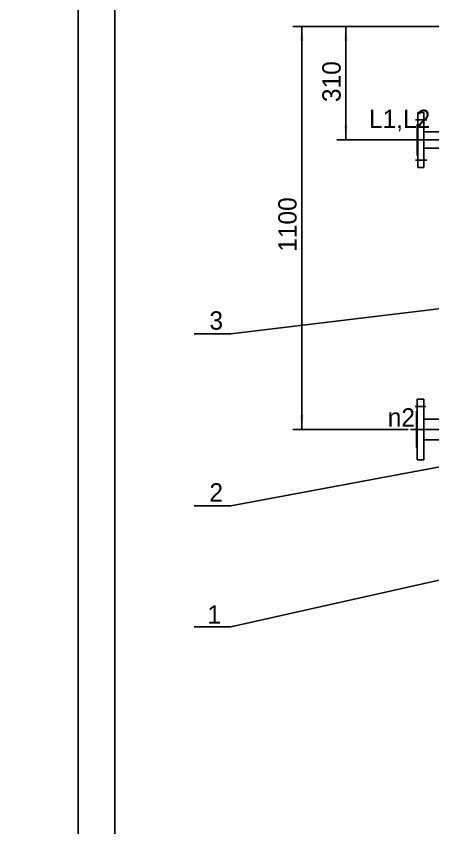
# Model space of a CAD drawing. Extents: x -6659 to 113, y -215 to 683.
# Drawn here: x -824.3 to -710.7, y 175.8 to 397.3 of the extents above; entities that cross this region are included whole.
import ezdxf

# ---------------------------------------------------------------- set-up
doc = ezdxf.new("R2010")
doc.units = 0
doc.linetypes.add('DASHDOT', pattern=[18, 15, -1, 1, -1])
doc.layers.get('0').update_dxf_attribs({"color": 8, "linetype": 'CONTINUOUS'})
doc.layers.add('1', color=8, linetype='CONTINUOUS')
doc.layers.add('2', color=94, linetype='DASHDOT')
doc.styles.get("Standard").update_dxf_attribs({"font": 'cadt_en', "bigfont": 'cadt_hz'})
doc.styles.add('STYLE1', font='cadt_en.shx', dxfattribs={"bigfont": 'cadt_hz.shx'})
doc.styles.add('STYLE15', font='cadt_en.shx', dxfattribs={"width": 1.205086, "bigfont": 'cadt_hz.shx'})
doc.styles.add('STYLE8', font='cadt_en.shx', dxfattribs={"width": 1.044554, "bigfont": 'cadt_hz.shx'})
doc.dimstyles.get("Standard").update_dxf_attribs({"dimtxt": 3.5, "dimasz": 4, "dimexe": 2, "dimexo": 0, "dimgap": 1, "dimtad": 1, "dimtoh": 1, "dimdec": 4, "dimzin": 0, "dimtxsty": 'STANDARD', "dimcen": 0, "dimazin": 3, "dimtfac": 1, "dimtdec": 4, "dimtmove": 0, "dimatfit": 3, "dimtolj": 1, "dimtzin": 0})

# ---------------------------------------------------------------- blocks, each defined once
blk = doc.blocks.new('*D1')
for p, q in [((-642.33, 56.64), (-651.59, 39.23)), ((-651.59, 39.23), (-667.59, 39.23))]:
    blk.add_line(p, q)
for points in [[(-645.15, 51.35), (-643.71, 55.11), (-642.83, 54.64)], [(-646.42, 48.96), (-647.85, 45.2), (-648.73, 45.66)]]:
    blk.add_solid(points)
at = {"insert": (-666.17, 40.65), "char_height": 5, "attachment_point": 7, "style": 'STYLE8'}
blk.add_mtext('4-%%c27', dxfattribs=at)
blk = doc.blocks.new('*D33')
for p, q in [((-702.64, 394.51), (-736.89, 394.51)), ((-734.39, 363.51), (-734.39, 394.51)), ((-719.77, 363.51), (-736.89, 363.51))]:
    blk.add_line(p, q)
for points in [[(-734.39, 394.51), (-733.89, 390.51), (-734.89, 390.51)], [(-734.39, 363.51), (-734.89, 367.51), (-733.89, 367.51)]]:
    blk.add_solid(points)
at = {"style": 'STYLE1'}
blk.add_text('310', height=5, rotation=90, dxfattribs=at).set_placement((-735.82, 373.85))
blk = doc.blocks.new('*D85')
blk.add_line((-586.45, 59.02), (-676.83, 69.58))
for points in [[(-676.83, 69.58), (-672.8, 69.61), (-672.92, 68.61)], [(-586.45, 59.02), (-590.48, 58.98), (-590.36, 59.98)]]:
    blk.add_solid(points)
at = {"insert": (-666.16, 69.77), "char_height": 5, "attachment_point": 7, "rotation": 353.3365, "style": 'STYLE15'}
blk.add_mtext('%%c910', dxfattribs=at)
blk = doc.blocks.new('*D147')
for p, q in [((-703.26, 394.51), (-748.9, 394.51)), ((-746.4, 284.51), (-746.4, 394.51)), ((-717.41, 284.51), (-748.9, 284.51))]:
    blk.add_line(p, q)
for points in [[(-746.4, 394.51), (-745.9, 390.51), (-746.9, 390.51)], [(-746.4, 284.51), (-746.9, 288.51), (-745.9, 288.51)]]:
    blk.add_solid(points)
at = {"style": 'STYLE1'}
blk.add_text('1100', height=5, rotation=90, dxfattribs=at).set_placement((-747.83, 332.99))

msp = doc.modelspace()

# ---------------------------------------------------------------- linework, layer by layer
for p, q in [((-807.35915, -214.73399), (-807.35915, 626.26601, 1)), ((-765.73473, 310.56761), (-632.84548, 326.6117)), ((-765.73473, 263.66105), (-704.52152, 275.06975)), ((-765.73473, 230.68391), (-696.47202, 246.20263))]:
    msp.add_line(p, q)
at = {"layer": '1'}
for p, q in [((-797.35915, -204.73399), (-797.35915, 601.26601)), ((-714.73902, 363.51037), (-714.73902, 371.01037)), ((-714.73902, 371.01037), (-713.13902, 371.01037)), ((-713.13902, 371.01037), (-713.13902, 363.51037)), ((-714.93902, 367.71037), (-714.73902, 367.71037)), ((-714.93902, 363.51037), (-714.93902, 367.71037)), ((-713.13902, 365.76037), (-704.13902, 365.76037)), ((-714.93902, 363.51037), (-714.93902, 359.31037)), ((-714.73902, 363.51037), (-714.73902, 356.01037)), ((-713.13902, 356.01037), (-713.13902, 363.51037)), ((-713.13902, 361.26037), (-704.13902, 361.26037)), ((-714.93902, 359.31037), (-714.73902, 359.31037)), ((-714.73902, 356.01037), (-713.13902, 356.01037)), ((-765.73473, 310.56761), (-775.73473, 310.56761, 1)), ((-714.93902, 292.76037), (-713.13902, 292.76037)), ((-714.93902, 276.26037), (-714.93902, 292.76037)), ((-713.13902, 292.76037), (-713.13902, 284.51037)), ((-715.13902, 289.46037), (-714.93902, 289.46037)), ((-715.13902, 284.51037), (-715.13902, 289.46037)), ((-713.22468, 287.36037), (-704.13902, 287.36037)), ((-715.13902, 284.51037), (-715.13902, 279.56037)), ((-713.13902, 276.26037), (-713.13902, 284.51037)), ((-713.22468, 281.66037), (-704.13902, 281.66037)), ((-715.13902, 279.56037), (-714.93902, 279.56037)), ((-714.93902, 276.26037), (-713.13902, 276.26037)), ((-765.73473, 263.66105), (-775.73473, 263.66105)), ((-765.73473, 230.68391), (-775.73473, 230.68391, 1))]:
    msp.add_line(p, q, dxfattribs=at)
at = {"layer": '2'}
for p, q in [((-712.28178, 369.01037), (-715.44602, 369.01037)), ((-719.76794, 363.51037), (-699.47285, 363.51037)), ((-712.28178, 358.01037), (-715.44602, 358.01037)), ((-715.48107, 290.76037), (-712.59413, 290.76037)), ((-716.78907, 284.51037), (-700.21879, 284.51037)), ((-716.78907, 284.51037), (-700.21879, 284.51037, 1))]:
    msp.add_line(p, q, dxfattribs=at)

# ---------------------------------------------------------------- block references
for name in ['*D147', '*D33']:
    msp.add_blockref(name, (0, 0))

# ---------------------------------------------------------------- texts
at = {"style": 'STYLE1'}
for s, p in [('L1,L2', (-728.10388, 366.76825)), ('3', (-771.60573, 311.74861)), ('n2', (-722.97712, 285.31093)), ('2', (-771.60573, 264.84205)), ('1', (-772.15073, 231.51987))]:
    msp.add_text(s, height=5, dxfattribs=at).set_placement(p)

# ---------------------------------------------------------------- dimensions: what is measured, and where the dimension line sits
for p1, p2, text, picture, middle in [((-676.83166, 69.57514), (-586.44639, 59.01567), '%%c910', '*D85', (-6658.77516, 682.954)), ((-646.41512, 48.96138), (-645.1472, 51.34516), '4-%%c27', '*D1', (-6655.09045, 392.25107))]:
    dim = msp.add_diameter_dim_2p(p1=p1, p2=p2, text=text, dimstyle='STANDARD')
    dim.commit()
    dim.dimension.update_dxf_attribs({"geometry": picture, "text_midpoint": middle})

doc.saveas('drawing.dxf')
